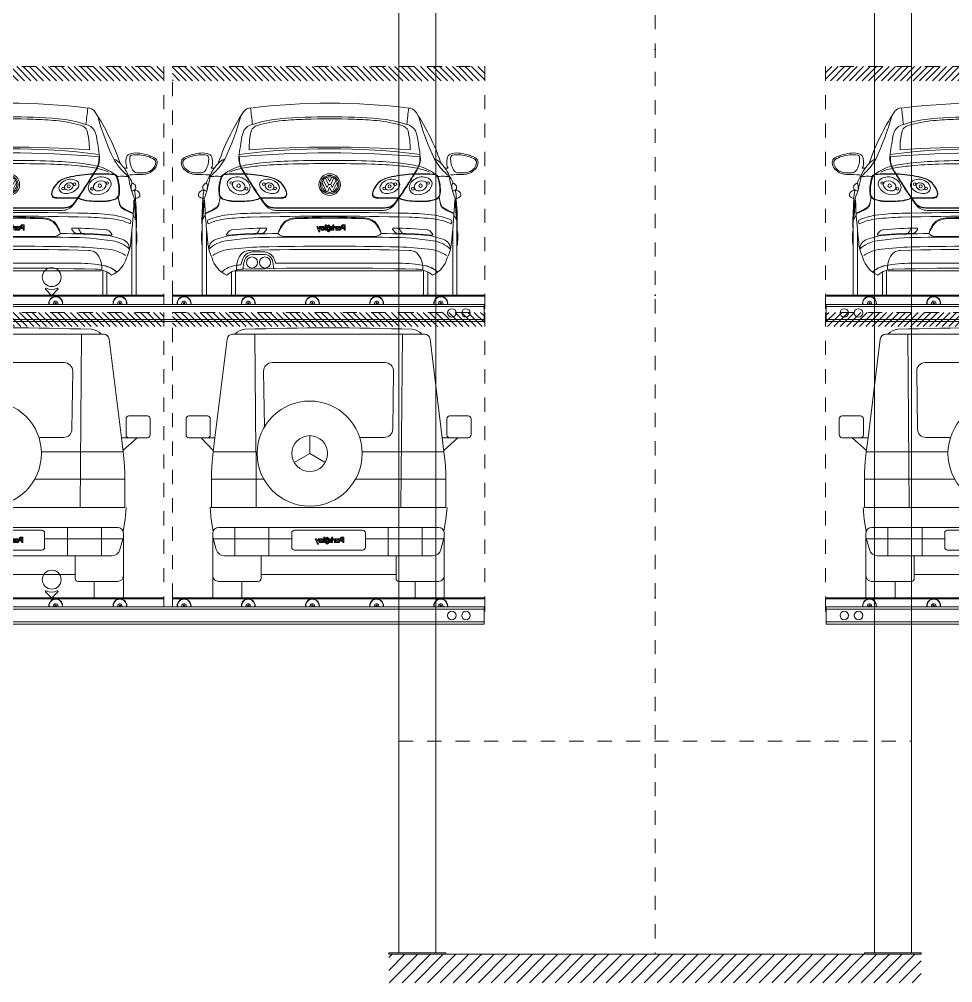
# Model space of a CAD drawing. Header units: inches. Extents: x 0 to 112, y 0 to 46.
# Drawn here: x 75.04 to 81.62, y 12.33 to 19.11 of the extents above; entities that cross this region are included whole.
import ezdxf
from ezdxf.enums import TextEntityAlignment as Align

# ---------------------------------------------------------------- set-up
doc = ezdxf.new("R2010")
doc.units = ezdxf.units.IN
doc.header["$MEASUREMENT"] = 0
doc.linetypes.add('CENTER', pattern=[10.16, 6.35, -1.27, 1.27, -1.27])
doc.linetypes.add('PHANTOM', pattern=[12.7, 6.35, -1.27, 1.27, -1.27, 1.27, -1.27])
for name, color, linetype in [('PK24-LABEL', 7, 'Continuous'), ('PK24-LOGO', 7, 'Continuous'), ('PK24E', 7, 'Continuous'), ('PK24E-COMP-CAR', 7, 'Continuous'), ('PK24E-STRUCT-CONCRETE', 7, 'Continuous'), ('PK24E-STRUCT-STEEL', 254, 'Continuous')]:
    doc.layers.add(name, color=color, linetype=linetype)
for name, color, linetype, true_color in [('PK24E-COMP-CAR_ZONE', 250, 'CENTER', 0x383e42), ('PK24E-COMP-PALLET', 132, 'Continuous', 0x00b7c8), ('PK24E-HELPER', 253, 'PHANTOM', 0xa1a1a1), ('PK24E-SYS-SHELF', 31, 'Continuous', 0xffcc5a)]:
    doc.layers.add(name, color=color, linetype=linetype, true_color=true_color)
doc.styles.get("Standard").update_dxf_attribs({"font": 'arial.ttf'})

# ---------------------------------------------------------------- blocks, each defined once
blk = doc.blocks.new('*U33')
at = {"layer": 'PK24E-STRUCT-CONCRETE', "lineweight": 5}
h = blk.add_hatch(dxfattribs=at)
h.set_pattern_fill('ANSI31', color=256, scale=2)
h.set_pattern_definition([(45, (-15040.825, -24096.791), (-4.490128, 4.490128), [])])
h.paths.add_polyline_path([(-187.5, -1104.95), (187.5, -1104.95), (187.5, -1124.95), (-187.5, -1124.95)])
at = {"layer": 'PK24E-HELPER', "lineweight": 5}
for p, q in [((0, 256.29), (0, -1104.95)), ((-180.5, -954.95), (180.5, -954.95))]:
    blk.add_line(p, q, dxfattribs=at)
at = {"layer": 'PK24E-STRUCT-CONCRETE', "lineweight": 5}
blk.add_line((-187.5, -1104.95), (187.5, -1104.95), dxfattribs=at)
at = {"layer": 'PK24E-STRUCT-STEEL', "lineweight": 5}
for points in [[(-180.5, 299.34), (-154.5, 299.34), (-154.5, -1103.95), (-180.5, -1103.95)], [(154.5, 299.34), (180.5, 299.34), (180.5, -1103.95), (154.5, -1103.95)], [(-187.5, -1103.95), (-147.5, -1103.95), (-147.5, -1104.95), (-187.5, -1104.95)], [(147.5, -1103.95), (187.5, -1103.95), (187.5, -1104.95), (147.5, -1104.95)]]:
    blk.add_lwpolyline(points, close=True, dxfattribs=at)
blk = doc.blocks.new('LOGO----DECOR-PK24')
at = {"layer": 'PK24-LOGO', "lineweight": 5}
for p, q in [((-10, 2.13), (-8.71, 2.13)), ((-10, -1.62), (-10, 2.13)), ((-9.29, 1.47), (-9.29, 0.11)), ((-8.76, 1.47), (-9.29, 1.47)), ((-9.29, 0.11), (-8.76, 0.11)), ((-8.61, 1.46), (-8.76, 1.47)), ((-8.76, 0.11), (-8.61, 0.13)), ((-8.71, 2.13), (-8.43, 2.11)), ((-8.48, 1.42), (-8.61, 1.46)), ((-8.61, 0.13), (-8.48, 0.17)), ((-8.36, 1.35), (-8.48, 1.42)), ((-8.48, 0.17), (-8.36, 0.23)), ((-8.43, 2.11), (-8.3, 2.07)), ((-8.26, 1.27), (-8.36, 1.35)), ((-8.36, 0.23), (-8.26, 0.31)), ((-8.3, 2.07), (-8.17, 2.03)), ((-8.19, 1.17), (-8.26, 1.27)), ((-8.26, 0.31), (-8.19, 0.41)), ((-8.13, 1.05), (-8.19, 1.17)), ((-8.19, 0.41), (-8.13, 0.53)), ((-8.17, 2.03), (-7.94, 1.9)), ((-8.09, 0.93), (-8.13, 1.05)), ((-8.13, 0.53), (-8.09, 0.66)), ((-8.08, 0.79), (-8.09, 0.93)), ((-8.09, 0.66), (-8.08, 0.79)), ((-7.94, 1.9), (-7.74, 1.74)), ((-7.74, 1.74), (-7.58, 1.55)), ((-7.58, 0.04), (-7.74, -0.16)), ((-7.58, 1.55), (-7.46, 1.32)), ((-7.46, 0.27), (-7.58, 0.04)), ((-7.46, 1.32), (-7.38, 1.06)), ((-7.38, 0.52), (-7.46, 0.27)), ((-7.38, 1.06), (-7.36, 0.79)), ((-7.36, 0.79), (-7.38, 0.52)), ((-7.19, -0.02), (-7.16, 0.13)), ((-7.16, 0.13), (-7.11, 0.26)), ((-7.11, 0.26), (-6.98, 0.49)), ((-6.98, 0.49), (-6.82, 0.68)), ((-6.82, 0.68), (-6.62, 0.82)), ((-6.62, 0.82), (-6.41, 0.92)), ((-6.42, 0.06), (-6.48, -0.05)), ((-6.33, 0.17), (-6.42, 0.06)), ((-6.41, 0.92), (-6.19, 0.98)), ((-6.23, 0.25), (-6.33, 0.17)), ((-6.11, 0.31), (-6.23, 0.25)), ((-6.19, 0.98), (-5.97, 1)), ((-5.98, 0.35), (-6.11, 0.31)), ((-5.84, 0.36), (-5.98, 0.35)), ((-5.97, 1), (-5.74, 0.98)), ((-5.71, 0.35), (-5.84, 0.36)), ((-5.74, 0.98), (-5.53, 0.92)), ((-5.58, 0.31), (-5.71, 0.35)), ((-5.47, 0.24), (-5.58, 0.31)), ((-5.53, 0.92), (-5.35, 0.82)), ((-5.37, 0.16), (-5.47, 0.24)), ((-5.29, 0.06), (-5.37, 0.16)), ((-5.35, 0.82), (-5.21, 0.7)), ((-5.23, -0.06), (-5.29, 0.06)), ((-5.21, 0.7), (-5.21, 0.95)), ((-5.21, 0.95), (-4.5, 0.95)), ((-4.5, 0.95), (-4.5, -1.62)), ((-3.41, 0.95), (-4.11, 0.95)), ((-4.11, 0.95), (-4.11, -1.62)), ((-3.41, 0.53), (-3.41, 0.95)), ((-3.36, 0.62), (-3.41, 0.53)), ((-3.37, -0.03), (-3.32, 0.06)), ((-3.29, 0.71), (-3.36, 0.62)), ((-3.32, 0.06), (-3.26, 0.13)), ((-3.22, 0.78), (-3.29, 0.71)), ((-3.26, 0.13), (-3.19, 0.19)), ((-3.14, 0.84), (-3.22, 0.78)), ((-3.19, 0.19), (-3.11, 0.23)), ((-3.05, 0.89), (-3.14, 0.84)), ((-3.11, 0.23), (-3.02, 0.26)), ((-2.94, 0.92), (-3.05, 0.89)), ((-3.02, 0.26), (-2.92, 0.27)), ((-2.83, 0.94), (-2.94, 0.92)), ((-2.92, 0.27), (-2.42, 0.27)), ((-2.7, 0.95), (-2.83, 0.94)), ((-2.42, 0.95), (-2.7, 0.95)), ((-2.42, 0.27), (-2.42, 0.95)), ((-1.42, 2.13), (-2.13, 2.13)), ((-2.13, 2.13), (-2.13, -1.62)), ((-1.42, -1.62), (-1.42, 2.13)), ((-0.37, 0.95), (-1.42, -0.33)), ((-0.61, -0.33), (0.44, 0.95)), ((0.44, 0.95), (-0.37, 0.95)), ((0.44, 0.19), (0.36, -0.06)), ((0.56, 0.41), (0.44, 0.19)), ((0.72, 0.61), (0.56, 0.41)), ((0.92, 0.77), (0.72, 0.61)), ((0.77, 1.32), (0.79, 1.37)), ((0.78, 1.26), (0.77, 1.32)), ((0.81, 1.24), (0.78, 1.26)), ((0.79, 1.37), (1.61, 2.19)), ((0.85, 1.23), (0.81, 1.24)), ((0.89, 1.24), (0.85, 1.23)), ((1.07, 1.32), (0.89, 1.24)), ((1.15, 0.9), (0.92, 0.77)), ((1.27, 1.37), (1.07, 1.32)), ((1.07, -0.08), (1.13, 0.03)), ((1.13, 0.03), (1.21, 0.12)), ((1.4, 0.98), (1.15, 0.9)), ((1.21, 0.12), (1.3, 0.2)), ((1.46, 1.41), (1.27, 1.37)), ((1.3, 0.2), (1.41, 0.26)), ((1.67, 1), (1.4, 0.98)), ((1.41, 0.26), (1.54, 0.3)), ((1.67, 1.42), (1.46, 1.41)), ((1.54, 0.3), (1.67, 0.31)), ((1.61, 2.19), (1.67, 2.21)), ((1.67, 2.21), (1.73, 2.19)), ((1.87, 1.41), (1.67, 1.42)), ((1.94, 0.98), (1.67, 1)), ((1.67, 0.31), (1.8, 0.3)), ((1.73, 2.19), (2.54, 1.37)), ((1.8, 0.3), (1.92, 0.26)), ((2.07, 1.37), (1.87, 1.41)), ((1.92, 0.26), (2.03, 0.2)), ((2.19, 0.9), (1.94, 0.98)), ((2.03, 0.2), (2.13, 0.12)), ((2.26, 1.32), (2.07, 1.37)), ((2.13, 0.12), (2.2, 0.03)), ((2.41, 0.77), (2.19, 0.9)), ((2.2, 0.03), (2.26, -0.08)), ((2.45, 1.24), (2.26, 1.32)), ((2.61, 0.61), (2.41, 0.77)), ((2.48, 1.23), (2.45, 1.24)), ((2.52, 1.24), (2.48, 1.23)), ((2.55, 1.26), (2.52, 1.24)), ((2.54, 1.37), (2.57, 1.32)), ((2.57, 1.32), (2.55, 1.26)), ((2.78, 0.41), (2.61, 0.61)), ((2.9, 0.19), (2.78, 0.41)), ((2.98, -0.06), (2.9, 0.19)), ((3.31, 2.13), (4.01, 2.13)), ((3.31, -1.62), (3.31, 2.13)), ((4.01, 2.13), (4.01, -1.62)), ((4.37, -0.02), (4.4, 0.13)), ((4.4, 0.13), (4.45, 0.26)), ((4.45, 0.26), (4.58, 0.49)), ((4.58, 0.49), (4.74, 0.68)), ((4.74, 0.68), (4.93, 0.82)), ((4.93, 0.82), (5.15, 0.92)), ((5.14, 0.06), (5.08, -0.05)), ((5.23, 0.17), (5.14, 0.06)), ((5.15, 0.92), (5.37, 0.98)), ((5.33, 0.25), (5.23, 0.17)), ((5.45, 0.31), (5.33, 0.25)), ((5.37, 0.98), (5.59, 1)), ((5.58, 0.35), (5.45, 0.31)), ((5.72, 0.36), (5.58, 0.35)), ((5.59, 1), (5.82, 0.98)), ((5.85, 0.35), (5.72, 0.36)), ((5.82, 0.98), (6.03, 0.92)), ((5.98, 0.31), (5.85, 0.35)), ((6.09, 0.24), (5.98, 0.31)), ((6.03, 0.92), (6.21, 0.82)), ((6.19, 0.16), (6.09, 0.24)), ((6.27, 0.06), (6.19, 0.16)), ((6.21, 0.82), (6.35, 0.7)), ((6.32, -0.06), (6.27, 0.06)), ((6.35, 0.7), (6.35, 0.95)), ((6.35, 0.95), (7.06, 0.95)), ((7.06, 0.95), (7.06, -1.62)), ((8.33, -1.51), (7.31, 0.95)), ((7.31, 0.95), (8.05, 0.95)), ((8.05, 0.95), (8.68, -0.63)), ((10, 0.95), (8.51, -2.81)), ((8.68, -0.63), (9.27, 0.95)), ((9.27, 0.95), (10, 0.95)), ((-9.29, -1.62), (-10, -1.62)), ((-8.71, -0.55), (-9.29, -0.55)), ((-9.29, -0.55), (-9.29, -1.62)), ((-8.43, -0.52), (-8.71, -0.55)), ((-8.3, -0.49), (-8.43, -0.52)), ((-8.17, -0.44), (-8.3, -0.49)), ((-7.94, -0.32), (-8.17, -0.44)), ((-7.74, -0.16), (-7.94, -0.32)), ((-7.22, -0.33), (-7.21, -0.17)), ((-7.21, -0.5), (-7.22, -0.33)), ((-7.21, -0.17), (-7.19, -0.02)), ((-7.19, -0.65), (-7.21, -0.5)), ((-7.16, -0.79), (-7.19, -0.65)), ((-7.1, -0.92), (-7.16, -0.79)), ((-6.97, -1.15), (-7.1, -0.92)), ((-6.81, -1.34), (-6.97, -1.15)), ((-6.62, -1.48), (-6.81, -1.34)), ((-6.41, -1.59), (-6.62, -1.48)), ((-6.52, -0.18), (-6.53, -0.33)), ((-6.53, -0.33), (-6.52, -0.47)), ((-6.48, -0.05), (-6.52, -0.18)), ((-6.52, -0.47), (-6.48, -0.6)), ((-6.48, -0.6), (-6.42, -0.72)), ((-6.42, -0.72), (-6.33, -0.82)), ((-6.19, -1.65), (-6.41, -1.59)), ((-6.33, -0.82), (-6.23, -0.9)), ((-6.23, -0.9), (-6.11, -0.97)), ((-5.98, -1.67), (-6.19, -1.65)), ((-6.11, -0.97), (-5.98, -1.01)), ((-5.98, -1.01), (-5.84, -1.02)), ((-5.74, -1.65), (-5.98, -1.67)), ((-5.84, -1.02), (-5.71, -1.01)), ((-5.53, -1.57), (-5.74, -1.65)), ((-5.71, -1.01), (-5.58, -0.97)), ((-5.58, -0.97), (-5.47, -0.9)), ((-5.35, -1.47), (-5.53, -1.57)), ((-5.47, -0.9), (-5.37, -0.82)), ((-5.37, -0.82), (-5.29, -0.72)), ((-5.21, -1.33), (-5.35, -1.47)), ((-5.29, -0.72), (-5.23, -0.6)), ((-5.2, -0.19), (-5.23, -0.06)), ((-5.23, -0.6), (-5.2, -0.47)), ((-5.21, -1.62), (-5.21, -1.33)), ((-5.21, -1.33), (-5.21, -1.33)), ((-4.5, -1.62), (-5.21, -1.62)), ((-5.19, -0.33), (-5.2, -0.19)), ((-5.2, -0.47), (-5.19, -0.33)), ((-4.11, -1.62), (-3.41, -1.62)), ((-3.41, -0.21), (-3.4, -0.12)), ((-3.41, -1.62), (-3.41, -0.21)), ((-3.4, -0.12), (-3.37, -0.03)), ((-2.13, -1.62), (-1.42, -1.62)), ((-1.42, -0.33), (-0.37, -1.62)), ((0.44, -1.62), (-0.61, -0.33)), ((-0.37, -1.62), (0.44, -1.62)), ((0.36, -0.06), (0.33, -0.33)), ((0.33, -0.33), (0.36, -0.6)), ((0.36, -0.6), (0.44, -0.85)), ((0.44, -0.85), (0.56, -1.08)), ((0.56, -1.08), (0.72, -1.28)), ((0.72, -1.28), (0.92, -1.44)), ((0.77, -1.98), (0.78, -1.93)), ((0.79, -2.04), (0.77, -1.98)), ((0.78, -1.93), (0.81, -1.9)), ((1.61, -2.85), (0.79, -2.04)), ((0.81, -1.9), (0.85, -1.89)), ((0.85, -1.89), (0.89, -1.9)), ((0.89, -1.9), (1.07, -1.98)), ((0.92, -1.44), (1.15, -1.56)), ((1.02, -0.33), (1.03, -0.2)), ((1.03, -0.46), (1.02, -0.33)), ((1.03, -0.2), (1.07, -0.08)), ((1.07, -0.59), (1.03, -0.46)), ((1.13, -0.7), (1.07, -0.59)), ((1.07, -1.98), (1.27, -2.04)), ((1.21, -0.79), (1.13, -0.7)), ((1.15, -1.56), (1.4, -1.64)), ((1.3, -0.87), (1.21, -0.79)), ((1.27, -2.04), (1.46, -2.07)), ((1.41, -0.93), (1.3, -0.87)), ((1.4, -1.64), (1.67, -1.67)), ((1.54, -0.97), (1.41, -0.93)), ((1.46, -2.07), (1.67, -2.09)), ((1.67, -0.98), (1.54, -0.97)), ((1.67, -2.88), (1.61, -2.85)), ((1.8, -0.97), (1.67, -0.98)), ((1.67, -1.67), (1.94, -1.64)), ((1.67, -2.09), (1.87, -2.07)), ((1.73, -2.85), (1.67, -2.88)), ((2.54, -2.04), (1.73, -2.85)), ((1.92, -0.93), (1.8, -0.97)), ((1.87, -2.07), (2.07, -2.04)), ((2.03, -0.87), (1.92, -0.93)), ((1.94, -1.64), (2.19, -1.56)), ((2.13, -0.79), (2.03, -0.87)), ((2.07, -2.04), (2.26, -1.98)), ((2.2, -0.7), (2.13, -0.79)), ((2.19, -1.56), (2.41, -1.44)), ((2.26, -0.59), (2.2, -0.7)), ((2.26, -0.08), (2.3, -0.2)), ((2.3, -0.46), (2.26, -0.59)), ((2.26, -1.98), (2.45, -1.9)), ((2.3, -0.2), (2.31, -0.33)), ((2.31, -0.33), (2.3, -0.46)), ((2.41, -1.44), (2.61, -1.28)), ((2.45, -1.9), (2.48, -1.89)), ((2.48, -1.89), (2.52, -1.9)), ((2.52, -1.9), (2.55, -1.93)), ((2.57, -1.98), (2.54, -2.04)), ((2.55, -1.93), (2.57, -1.98)), ((2.61, -1.28), (2.78, -1.08)), ((2.78, -1.08), (2.9, -0.85)), ((2.9, -0.85), (2.98, -0.6)), ((3, -0.33), (2.98, -0.06)), ((2.98, -0.6), (3, -0.33)), ((4.01, -1.62), (3.31, -1.62)), ((4.34, -0.17), (4.37, -0.02)), ((4.34, -0.33), (4.34, -0.17)), ((4.34, -0.5), (4.34, -0.33)), ((4.37, -0.65), (4.34, -0.5)), ((4.4, -0.79), (4.37, -0.65)), ((4.46, -0.92), (4.4, -0.79)), ((4.59, -1.15), (4.46, -0.92)), ((4.75, -1.34), (4.59, -1.15)), ((4.94, -1.48), (4.75, -1.34)), ((5.15, -1.59), (4.94, -1.48)), ((5.04, -0.18), (5.03, -0.33)), ((5.03, -0.33), (5.04, -0.47)), ((5.08, -0.05), (5.04, -0.18)), ((5.04, -0.47), (5.08, -0.6)), ((5.08, -0.6), (5.14, -0.72)), ((5.14, -0.72), (5.23, -0.82)), ((5.37, -1.65), (5.15, -1.59)), ((5.23, -0.82), (5.33, -0.9)), ((5.33, -0.9), (5.45, -0.97)), ((5.58, -1.67), (5.37, -1.65)), ((5.45, -0.97), (5.58, -1.01)), ((5.58, -1.01), (5.72, -1.02)), ((5.81, -1.65), (5.58, -1.67)), ((5.72, -1.02), (5.85, -1.01)), ((6.03, -1.57), (5.81, -1.65)), ((5.85, -1.01), (5.98, -0.97)), ((5.98, -0.97), (6.09, -0.9)), ((6.21, -1.47), (6.03, -1.57)), ((6.09, -0.9), (6.19, -0.82)), ((6.19, -0.82), (6.27, -0.72)), ((6.35, -1.33), (6.21, -1.47)), ((6.27, -0.72), (6.32, -0.6)), ((6.36, -0.19), (6.32, -0.06)), ((6.32, -0.6), (6.36, -0.47)), ((6.35, -1.62), (6.35, -1.33)), ((6.35, -1.33), (6.35, -1.33)), ((7.06, -1.62), (6.35, -1.62)), ((6.37, -0.33), (6.36, -0.19)), ((6.36, -0.47), (6.37, -0.33)), ((7.8, -2.81), (8.33, -1.51)), ((8.51, -2.81), (7.8, -2.81))]:
    blk.add_line(p, q, dxfattribs=at)
blk = doc.blocks.new('SUV--ONPALLET-BACK-COMP-PKE24')
at = {"layer": 'PK24E-COMP-CAR', "lineweight": 5}
for p, q in [((67.5, 185.52), (-67.51, 185.52)), ((-51, 63.5), (-52, 185.52)), ((52, 185.52), (51.14, 102.83)), ((-80.03, 112.64), (-71.48, 182.03)), ((71.47, 182.03), (80.02, 112.64)), ((39.77, 165.52), (-39.77, 165.52)), ((-45.2, 118.75), (-45.77, 159.45)), ((45.77, 159.45), (45.22, 120.18)), ((-100.35, 114.64), (-100.35, 125.98)), ((-85.35, 127.98), (-98.35, 127.98)), ((-83.35, 114.64), (-83.35, 125.98)), ((83.35, 125.98), (83.35, 114.64)), ((98.35, 127.98), (85.35, 127.98)), ((100.35, 125.98), (100.35, 114.64)), ((-85.35, 112.64), (-98.35, 112.64)), ((-81.19, 103.64), (-91.13, 112.64)), ((-85.35, 112.64), (-80.03, 112.64)), ((-81.29, 102.83), (-80.03, 112.64)), ((-21.94, 112.83), (-39.2, 112.83)), ((13.28, 101.5), (13.28, 114.1)), ((80.02, 112.64), (81.28, 102.82)), ((85.35, 112.64), (80.02, 112.64)), ((89.84, 112.64), (81.18, 103.63)), ((98.35, 112.64), (85.35, 112.64)), ((-81.28, 102.83), (-82.09, 95.66)), ((-23.7, 102.83), (-81.29, 102.83)), ((81.28, 102.83), (50.26, 102.83)), ((51, 63.5), (51, 102.83)), ((81.28, 102.83), (82.09, 95.66)), ((-82.09, 95.66), (-82.5, 88.46)), ((13.28, 101.5), (2.37, 95.2)), ((24.19, 95.2), (13.28, 101.5)), ((82.09, 95.66), (82.5, 88.46)), ((-82.5, 88.46), (-82.52, 87.48)), ((82.5, 88.46), (82.53, 87.48)), ((-82.52, 87.48), (-82.53, 86.5)), ((-82.53, 86.5), (-82.52, 85.52)), ((-82.52, 85.52), (-82.5, 84.53)), ((-82.5, 84.53), (-82.49, 84.03)), ((-82.49, 84.03), (-82.5, 83.53)), ((-82.5, 83.53), (-82.5, 63.5)), ((-19.07, 83.53), (-82.5, 83.53)), ((82.24, 83.53), (45.63, 83.53)), ((82.52, 85.52), (82.5, 84.53)), ((82.5, 84.53), (82.5, 84.03)), ((82.5, 84.03), (82.5, 83.53)), ((82.5, 63.5), (82.5, 83.53)), ((82.54, 86.5), (82.52, 85.52)), ((82.53, 87.48), (82.54, 86.5)), ((-83.46, 63.5), (-82.66, 55.12)), ((83.46, 63.5), (-82.5, 63.5)), ((83.46, 63.5), (82.67, 55.12)), ((-82.66, 55.12), (-81.27, 46.82)), ((82.67, 55.12), (81.28, 46.82)), ((77.5, 49.5), (-77.5, 49.5)), ((-66, 49.5), (-66, 29.5)), ((-42, 49.5), (-42, 29.5)), ((24, 47.5), (-24, 47.5)), ((42, 49.5), (42, 29.5)), ((66, 49.5), (66, 29.5)), ((-81.5, 45.5), (-81.5, 0)), ((-79.08, 33.91), (-81.5, 42.69)), ((-47.4, 41.5), (-81.5, 41.5)), ((-26, 41.5), (-73.62, 41.5)), ((-26, 45.5), (-26, 35.5)), ((26, 35.5), (26, 45.5)), ((81.5, 41.5), (26, 41.5)), ((79.09, 33.91), (81.5, 42.69)), ((81.5, 45.5), (81.5, 0)), ((73.3, 29.5), (-73.3, 29.5)), ((-47.5, 13.5), (-47.5, 29.5)), ((24, 33.5), (-24, 33.5)), ((47.5, 29.5), (47.5, 13.5)), ((47.5, 16.4), (-47.5, 16.4)), ((-49.5, 11.5), (-77.5, 11.5)), ((-61, 11.5), (-61, 0)), ((77.5, 11.5), (49.5, 11.5)), ((61, 11.5), (61, 0))]:
    blk.add_line(p, q, dxfattribs=at)
for radius in [37, 12.6]:
    blk.add_circle((13.28, 101.5), radius, dxfattribs=at)
for centre, radius, start, end in [((0, -1503.5), 1693.5, 88.00462, 91.99542), ((-67.51, 181.52), 4, 90.0004, 172.66087), ((-58.65, 179.94), 9.04, 91.99542, 141.82959), ((58.65, 179.94), 9.04, 38.17041, 88.00462), ((67.5, 181.52), 4, 7.33921, 90.00024), ((-39.77, 159.52), 6, 90.00013, 180.71888), ((39.77, 159.52), 6, 359.28112, 90.00024), ((-98.35, 125.98), 2, 90.00002, 179.99996), ((-85.35, 125.98), 2, 0.00004, 90.00002), ((85.35, 125.98), 2, 90.00002, 180), ((98.35, 125.98), 2, 0.00004, 90.00002), ((-39.2, 118.83), 6, 180.71888, 269.99998), ((-98.35, 114.64), 2, 179.99996, 269.99998), ((-85.35, 114.64), 2, 269.99998, 359.99996), ((85.35, 114.64), 2, 180, 269.99998), ((98.35, 114.64), 2, 270, 0.00004), ((-77.5, 45.5), 4, 90.00002, 180), ((-24, 45.5), 2, 90.00002, 180), ((24, 45.5), 2, 0.00004, 90.00002), ((77.5, 45.5), 4, 0.00004, 90.00002), ((-24, 35.5), 2, 180, 269.99998), ((24, 35.5), 2, 270, 0.00004), ((-73.3, 35.5), 6, 195.37622, 269.99987), ((73.3, 35.5), 6, 269.99971, 344.62368), ((-77.5, 15.5), 4, 180, 269.99998), ((77.5, 15.5), 4, 270, 0.00004), ((-49.5, 13.5), 2, 269.99998, 359.99996), ((49.5, 13.5), 2, 180, 269.99998)]:
    blk.add_arc(centre, radius, start, end, dxfattribs=at)
at = {"linetype": 'Continuous', "lineweight": 5}
blk.add_blockref('LOGO----DECOR-PK24', (-0.66, 40.48), dxfattribs=at)
blk = doc.blocks.new('*U35')
at = {"layer": 'PK24E-COMP-CAR_ZONE', "lineweight": 5}
h = blk.add_hatch(dxfattribs=at)
h.set_pattern_fill('ANSI31', color=256)
h.set_pattern_definition([(45, (-14044.072, -11083.8307), (-2.24506403, 2.24506403), [])])
h.paths.add_polyline_path([(340, 200.9), (120, 200.9), (120, 190.9), (340, 190.9)])
h = blk.add_hatch(dxfattribs=at)
h.set_pattern_fill('ANSI31', color=256)
h.set_pattern_definition([(45, (-13818.072, -11083.8307), (-2.24506403, 2.24506403), [])])
h.paths.add_polyline_path([(566, 200.9), (346, 200.9), (346, 190.9), (566, 190.9)])
at = {"layer": 'PK24-LABEL', "lineweight": 5}
blk.add_lwpolyline([(428.89, 4.86, -0.233989), (421.11, 4.86, 0.849141), (420.63, 4.2), (424.71, 0.12, 0.414232), (425.29, 0.12), (429.37, 4.2, 0.849046)], format="xyb", close=True, dxfattribs=at)
blk.add_circle((425, 12.72), 6.65, dxfattribs=at)
at = {"layer": 'PK24E-COMP-CAR_ZONE', "lineweight": 5}
for points in [[(340, 0), (340, 200.9), (120, 200.9), (120, 0)], [(566, 0), (566, 200.9), (346, 200.9), (346, 0)]]:
    blk.add_lwpolyline(points, dxfattribs=at)
at = {"layer": 'PK24E-COMP-PALLET', "lineweight": 5}
for p, q in [((120, 0), (133.01, 0)), ((120, 0), (120, -0.8)), ((133.01, -0.8), (133.01, 0)), ((326.99, 0), (133.01, 0)), ((326.99, 0), (326.99, -0.8)), ((326.99, 0), (340, 0)), ((340, -0.8), (340, 0)), ((346, 0), (359.01, 0)), ((346, 0), (346, -0.8)), ((359.01, -0.8), (359.01, 0)), ((552.99, 0), (359.01, 0)), ((120, -0.8), (133.01, -0.8)), ((120, -0.8), (120, -6.5)), ((120, -6.5), (120, -9.5)), ((326.99, -0.8), (133.01, -0.8)), ((326.99, -0.8), (340, -0.8)), ((340, -0.8), (340, -6.5)), ((346, -0.8), (359.01, -0.8)), ((346, -0.8), (346, -6.5)), ((552.99, -0.8), (359.01, -0.8)), ((120, -9.5), (120.5, -9.5))]:
    blk.add_line(p, q, dxfattribs=at)
at = {"layer": 'PK24E-HELPER'}
for p in [(0, 213), (0, 0)]:
    blk.add_point(p, dxfattribs=at)
at = {"layer": 'PK24E-SYS-SHELF', "lineweight": 5}
for p, q in [((120.5, -6.5), (1024.98, -6.5)), ((120.5, -8), (120.5, -6.5)), ((149.27, -6.5), (149.54, -5.35)), ((152.46, -5.35), (152.73, -6.5)), ((194.47, -6.5), (194.74, -5.35)), ((197.66, -5.35), (197.93, -6.5)), ((239.67, -6.5), (239.94, -5.35)), ((242.86, -5.35), (243.13, -6.5)), ((284.87, -6.5), (285.14, -5.35)), ((288.06, -5.35), (288.33, -6.5)), ((330.07, -6.5), (330.34, -5.35)), ((333.26, -5.35), (333.53, -6.5)), ((375.27, -6.5), (375.54, -5.35)), ((378.46, -5.35), (378.73, -6.5)), ((420.47, -6.5), (420.74, -5.35)), ((423.66, -5.35), (423.93, -6.5)), ((120.5, -8), (120.5, -17)), ((1025.18, -8), (120.5, -8)), ((120.5, -18.5), (120.5, -17)), ((120.5, -17), (1024.98, -17)), ((1041.98, -18.5), (120.5, -18.5))]:
    blk.add_line(p, q, dxfattribs=at)
for centre, radius in [((151, -5.7), 0.5), ((196.2, -5.7), 0.5), ((241.4, -5.7), 0.5), ((286.6, -5.7), 0.5), ((331.8, -5.7), 0.5), ((377, -5.7), 0.5), ((422.2, -5.7), 0.5), ((133.25, -12.5), 3), ((143.25, -12.5), 3)]:
    blk.add_circle(centre, radius, dxfattribs=at)
for centre, radius, start, end in [((151, -5.7), 4.9, 168.36889, 189.39648), ((151, -5.7), 4.9, 350.60352, 168.36889), ((151, -5.7), 4.7, 168.36889, 189.80019), ((151, -5.7), 4.7, 350.19981, 168.36889), ((151, -5.7), 1.5, 13.46341, 166.53659), ((196.2, -5.7), 4.9, 168.36889, 189.39648), ((196.2, -5.7), 4.9, 350.60352, 168.36889), ((196.2, -5.7), 4.7, 168.36889, 189.80019), ((196.2, -5.7), 4.7, 350.19981, 168.36889), ((196.2, -5.7), 1.5, 13.46341, 166.53659), ((241.4, -5.7), 4.9, 168.36889, 189.39648), ((241.4, -5.7), 4.9, 350.60352, 168.36889), ((241.4, -5.7), 4.7, 168.36889, 189.80019), ((241.4, -5.7), 4.7, 350.19981, 168.36889), ((241.4, -5.7), 1.5, 13.46341, 166.53659), ((286.6, -5.7), 4.9, 168.36889, 189.39648), ((286.6, -5.7), 4.9, 350.60352, 168.36889), ((286.6, -5.7), 4.7, 168.36889, 189.80019), ((286.6, -5.7), 4.7, 350.19981, 168.36889), ((286.6, -5.7), 1.5, 13.46341, 166.53659), ((331.8, -5.7), 4.9, 168.36889, 189.39648), ((331.8, -5.7), 4.9, 350.60352, 168.36889), ((331.8, -5.7), 4.7, 168.36889, 189.80019), ((331.8, -5.7), 4.7, 350.19981, 168.36889), ((331.8, -5.7), 1.5, 13.46341, 166.53659), ((377, -5.7), 4.9, 168.36889, 189.39648), ((377, -5.7), 4.9, 350.60352, 168.36889), ((377, -5.7), 4.7, 168.36889, 189.80019), ((377, -5.7), 4.7, 350.19981, 168.36889), ((377, -5.7), 1.5, 13.46341, 166.53659), ((422.2, -5.7), 4.9, 168.36889, 189.39648), ((422.2, -5.7), 4.9, 350.60352, 168.36889), ((422.2, -5.7), 4.7, 168.36889, 189.80019), ((422.2, -5.7), 4.7, 350.19981, 168.36889), ((422.2, -5.7), 1.5, 13.46341, 166.53659)]:
    blk.add_arc(centre, radius, start, end, dxfattribs=at)
at = {"layer": 'PK24E', "lineweight": 5}
for p in [(230, 0), (456, 0)]:
    blk.add_blockref('SUV--ONPALLET-BACK-COMP-PKE24', p, dxfattribs=at)
at = {"layer": 'PK24-LABEL', "lineweight": 5}
blk.add_attdef('LEVEL_ID', text='', height=5, dxfattribs=at).set_placement((1102.57, 10.38), align=Align.CENTER)
blk = doc.blocks.new('SEDAN--ONPALLET-BACK-COMP-PKE24')
at = {"layer": 'PK24E-COMP-CAR', "lineweight": 5}
for p, q in [((-83.42, 89.39), (-82.8, 90.58)), ((-81.39, 89.38), (-83.42, 89.39)), ((-78.19, 93.65), (-78.57, 92.66)), ((78.18, 93.65), (78.56, 92.66)), ((81.38, 89.38), (83.41, 89.39)), ((83.41, 89.39), (82.79, 90.58)), ((-3.03, 82.53), (-0.89, 77.91)), ((0, 80.09), (-1.62, 83.19)), ((0, 80.09), (1.61, 83.19)), ((3.03, 82.53), (0.88, 77.91)), ((85.14, 84.82), (83.86, 84.82)), ((-5.34, 79.42), (-2.11, 72.72)), ((-1.8, 75.79), (-4.54, 80.95)), ((-0.89, 77.91), (-1.8, 75.79)), ((-1.6, 72.54), (0, 76.15)), ((0, 77.91), (-0.89, 77.91)), ((0, 77.91), (0.88, 77.91)), ((1.59, 72.54), (0, 76.15)), ((0.88, 77.91), (1.79, 75.79)), ((1.79, 75.79), (4.53, 80.95)), ((5.33, 79.42), (2.1, 72.72)), ((-48.61, 68.57), (-33.94, 68.66)), ((-48.4, 68.25), (-33.73, 68.34)), ((48.39, 68.25), (33.72, 68.34)), ((48.6, 68.57), (33.93, 68.66)), ((38.65, 61.55), (-38.66, 61.55)), ((38.65, 61.19), (-38.66, 61.19)), ((-87.57, 56.39), (-89.7, 52.69)), ((37.58, 59.7), (-37.59, 59.7)), ((87.56, 56.39), (89.7, 52.69)), ((-89.7, 0), (-89.7, 52.69)), ((89.7, 0), (89.7, 52.69)), ((-86.74, 46.15), (-86.74, 0)), ((86.73, 46.15), (86.73, 0)), ((54.62, 28.71), (45.73, 28.71)), ((53.92, 30.48), (46.42, 30.48)), ((38.11, 22.56), (-48.96, 22.56)), ((-69.17, 0), (-69.17, 16.29)), ((-66.2, 17.52), (-66.2, 0)), ((67.12, 17.21), (-65.12, 17.21)), ((66.2, 17.52), (66.2, 0)), ((69.16, 0), (69.16, 16.29))]:
    blk.add_line(p, q, dxfattribs=at)
for centre, radius in [((0, 77.87), 7.61), ((0, 77.87), 6.51), ((0, 77.87), 5.56), ((-69.42, 78.97), 0.922), ((-64.06, 77.1), 1.21), ((-58.58, 74.94), 0.922), ((-46.41, 78.14), 0.922), ((-42.21, 76.65), 1.04), ((-38.35, 75.07), 0.922), ((38.34, 75.07), 0.922), ((42.2, 76.65), 1.04), ((46.4, 78.14), 0.922), ((58.57, 74.94), 0.922), ((64.06, 77.1), 1.21), ((69.41, 78.97), 0.922), ((45.54, 23.04), 3.91), ((54.74, 23.04), 3.91)]:
    blk.add_circle(centre, radius, dxfattribs=at)
for centre, radius, start, end in [((-53.72, 123.47), 8.91, 111.72946, 146.48076), ((-56.43, 130.59), 1.3, 56.08172, 117.02463), ((0, -306.42), 441.62, 82.75492, 97.24508), ((-1705.96, -70.58), 1662.61, 6.58929, 6.98737), ((1705.95, -70.58), 1662.61, 173.01263, 173.41071), ((56.42, 130.59), 1.3, 62.97537, 123.91828), ((53.71, 123.47), 8.91, 33.51924, 68.27054), ((73.75, 40.71), 160.89, 146.97506, 160.79056), ((-232.16, 172.11), 175.68, 334.27996, 344.81528), ((-27.15, 36.74), 87.78, 94.99216, 108.04022), ((-27.01, 44.32), 78.81, 94.57802, 107.62477), ((0, -299.58), 425.19, 85.30756, 94.69244), ((-11.48, -105.61), 229.53, 91.43473, 95.45387), ((0, -236.02), 360.28, 87.25936, 92.74064), ((11.48, -105.61), 229.53, 84.54613, 88.56527), ((27, 44.32), 78.81, 72.37523, 85.42198), ((27.14, 36.74), 87.78, 71.95978, 85.00784), ((-73.76, 40.71), 160.89, 19.20944, 33.02494), ((232.15, 172.11), 175.68, 195.18472, 205.72004), ((-42.4, 107.59), 19.8, 155.07773, 167.6656), ((-52.08, 110.61), 9.85, 103.25141, 147.27932), ((2.09, 102.19), 58.86, 166.70039, 179.87993), ((-49.66, 113.65), 5.91, 101.79964, 159.31214), ((49.65, 113.65), 5.91, 20.68786, 78.20036), ((52.07, 110.61), 9.85, 32.72068, 76.74859), ((-2.1, 102.19), 58.86, 0.12007, 13.29961), ((42.39, 107.59), 19.8, 12.3344, 24.92227), ((204.77, 65.47), 270.53, 170.13311, 173.20456), ((-204.78, 65.47), 270.53, 6.79544, 9.86689), ((0, -408.79), 511.92, 82.85855, 97.14145), ((0, -708.69), 812.99, 85.99614, 94.00386), ((-100.94, 93.54), 3.58, 119.08952, 181.66298), ((-100.21, 93.18), 3.25, 132.46589, 197.31496), ((-87.69, 66.79), 33.42, 95.082, 116.64941), ((-91.84, 78.02), 20.5, 106.21611, 121.04265), ((-90, 74.41), 24.49, 81.75171, 107.97732), ((-89.33, 88.38), 11.77, 69.15199, 96.4359), ((-100.63, 95.81), 15.41, 330.61297, 3.66153), ((-87.23, 96.8), 1.99, 359.75003, 68.10956), ((-86.68, 95.66), 4.03, 6.13441, 67.60539), ((-111.73, 117.38), 43.53, 311.63879, 330.39456), ((-97.34, 93.67), 14.86, 347.99873, 9.36744), ((-70.54, 85.98), 10.45, 108.72129, 140.24407), ((-49.29, 96.14), 14.63, 174.7585, 210.21726), ((0, -661.52), 761.68, 85.1916, 94.8084), ((-48.95, 96.28), 14.63, 175.17986, 210.21726), ((48.94, 96.28), 14.63, 329.78274, 4.82014), ((49.28, 96.14), 14.63, 329.78274, 5.2415), ((111.72, 117.38), 43.53, 209.60544, 228.36121), ((70.53, 85.98), 10.45, 39.75593, 71.27871), ((97.33, 93.67), 14.86, 170.63256, 192.00127), ((86.67, 95.66), 4.03, 112.39461, 173.86559), ((89.33, 88.38), 11.77, 83.5641, 110.84801), ((100.62, 95.81), 15.41, 176.33847, 209.38703), ((87.22, 96.8), 1.99, 111.89044, 180.24997), ((90, 74.41), 24.49, 72.02268, 98.24829), ((87.68, 66.79), 33.42, 63.35059, 84.918), ((91.83, 78.02), 20.5, 58.95735, 73.78389), ((100.2, 93.18), 3.25, 342.68504, 47.53411), ((100.94, 93.54), 3.58, 358.33702, 60.91048), ((-96.73, 93.91), 7.81, 183.51844, 233.08307), ((-95.23, 94.63), 8.44, 196.62873, 237.63312), ((-90.95, 90.58), 4.42, 279.88536, 328.08698), ((-62.99, 76.43), 22.5, 133.83137, 158.02515), ((-55.39, 60.52), 31.12, 103.91651, 127.53632), ((-56.08, 57.32), 32.54, 100.84719, 115.96576), ((-37.92, -16.3), 109.91, 96.35884, 102.93323), ((23.13, 136.48), 97.51, 209.28584, 214.16469), ((-41.21, -18.05), 109.37, 94.20058, 100.86965), ((23.46, 136.62), 97.51, 209.28584, 214.16469), ((-24.17, -125.3), 219.77, 91.37932, 96.77526), ((-23.53, -158.53), 250.88, 91.35159, 95.87806), ((0, -729.84), 824.77, 87.95349, 92.04651), ((0, -917.39), 1010.09, 88.32968, 91.67032), ((23.52, -158.53), 250.88, 84.12194, 88.64841), ((24.16, -125.3), 219.77, 83.22474, 88.62068), ((41.2, -18.05), 109.37, 79.13035, 85.79942), ((37.91, -16.3), 109.91, 77.06677, 83.64116), ((-23.47, 136.62), 97.51, 325.83531, 330.71416), ((-23.13, 136.48), 97.51, 325.83531, 330.71416), ((56.07, 57.32), 32.54, 64.03424, 79.15281), ((55.38, 60.52), 31.12, 52.46368, 76.08349), ((62.98, 76.43), 22.5, 21.97485, 46.16863), ((90.94, 90.58), 4.42, 211.91302, 260.11464), ((95.22, 94.63), 8.44, 302.36688, 343.37127), ((96.72, 93.91), 7.81, 306.91693, 356.48156), ((-94.05, 96.69), 11.64, 230.7729, 273.96352), ((-94.33, 97.07), 10.99, 240.48654, 257.88476), ((-92.89, 121.27), 35.15, 263.87288, 274.40036), ((-85.71, 196.49), 111.67, 266.12957, 270.29061), ((-163.05, 96.22), 79.84, 339.12331, 350.39853), ((-57.79, 67.26), 31.44, 145.98312, 158.29195), ((-79.48, 65.91), 17.88, 79.64577, 108.1931), ((-83.51, 82.79), 0.82, 140.03907, 172.03151), ((-118.58, 114.5), 46.46, 317.84156, 320.34249), ((-51.77, 74.05), 26.26, 158.90721, 185.59189), ((-51.36, 73.92), 26.26, 158.90721, 185.59189), ((-72.97, 82.12), 3.58, 131.3061, 157.25432), ((-73.48, 82.48), 2.54, 105.76489, 159.57378), ((-74.08, 83.08), 2.14, 97.39601, 125.94467), ((-63.65, -88.82), 174.34, 88.79849, 93.51943), ((-63.47, -89.09), 174.34, 88.79849, 93.51943), ((-68.22, 78.42), 3.94, 125.33326, 194.42747), ((-65.22, 74.11), 9.19, 58.95823, 125.08932), ((-63.8, 74.87), 7.85, 6.57912, 64.94216), ((-65.58, -24.83), 110.46, 78.63486, 86.87463), ((-65.43, -25.08), 110.46, 78.63486, 86.87463), ((170.36, 220), 266.59, 211.24522, 214.696), ((170.7, 220.13), 266.59, 211.24522, 214.696), ((-43.75, 71.97), 9.66, 54.22215, 113.13946), ((-47.59, 60.39), 23.38, 64.0562, 80.71185), ((-47.43, 60.14), 23.38, 64.0562, 80.71185), ((-42.55, 71.07), 11.57, 45.6275, 63.33175), ((42.55, 71.07), 11.57, 116.66825, 134.3725), ((47.42, 60.14), 23.38, 99.28815, 115.9438), ((47.58, 60.39), 23.38, 99.28815, 115.9438), ((43.75, 71.97), 9.66, 66.86054, 125.77785), ((65.42, -25.08), 110.46, 93.12537, 101.36514), ((65.57, -24.83), 110.46, 93.12537, 101.36514), ((-170.71, 220.13), 266.59, 325.304, 328.75478), ((-170.37, 220), 266.59, 325.304, 328.75478), ((63.79, 74.87), 7.85, 115.05784, 173.42088), ((63.46, -89.09), 174.34, 86.48057, 91.20151), ((63.64, -88.82), 174.34, 86.48057, 91.20151), ((65.21, 74.11), 9.19, 54.91068, 121.04177), ((68.22, 78.42), 3.94, 345.57253, 54.66674), ((73.47, 82.48), 2.54, 20.42622, 74.23511), ((74.07, 83.08), 2.14, 54.05533, 82.60399), ((72.96, 82.12), 3.58, 22.74568, 48.6939), ((51.35, 73.92), 26.26, 354.40811, 21.09279), ((79.47, 65.91), 17.88, 71.8069, 100.35423), ((51.76, 74.05), 26.26, 354.40811, 21.09279), ((118.57, 114.5), 46.46, 219.65751, 222.15844), ((57.78, 67.26), 31.44, 21.70805, 34.01688), ((83.5, 82.79), 0.82, 7.96849, 39.96093), ((163.04, 96.22), 79.84, 189.60147, 200.87669), ((85.7, 196.49), 111.67, 269.70939, 273.87043), ((92.88, 121.27), 35.15, 265.59964, 276.12712), ((94.05, 96.69), 11.64, 266.03648, 309.2271), ((94.33, 97.07), 10.99, 282.11524, 299.51346), ((-85.88, 75.84), 3.56, 158.33399, 199.14792), ((-86.82, 76.71), 3.16, 219.96739, 276.0093), ((-84.99, 74.09), 5.2, 112.80048, 143.88598), ((-88.49, 77.06), 2.35, 2.70508, 50.73955), ((-99.21, 76.61), 13.08, 346.54529, 2.48286), ((-62.48, 80.84), 10.15, 199.57204, 281.02733), ((-65.76, 77.66), 2.78, 108.36487, 206.13317), ((-62.96, 79.36), 6.05, 208.83873, 280.43694), ((-64.89, 75.08), 5.51, 36.97675, 108.49164), ((-63.07, 76.87), 3.67, 289.27473, 338.52186), ((-61.09, 75.93), 5.09, 276.28638, 358.25452), ((-62.8, 76.17), 3.2, 348.40596, 43.92304), ((-45.64, 77.68), 3.7, 121.08603, 229.63812), ((-40.4, 82.25), 10.62, 224.0368, 272.23459), ((-43.4, 77.09), 2.06, 102.22808, 208.52479), ((-41.63, 78.14), 4.12, 209.64325, 291.81816), ((-43.05, 74.8), 4.37, 35.05326, 100.4062), ((-41.84, 76.24), 2.6, 312.25852, 24.20491), ((-39.45, 75.68), 4.09, 262.46827, 357.14288), ((-40.94, 74.99), 5.59, 5.00656, 59.5481), ((-42.71, 70.68), 11.84, 47.23336, 62.32769), ((-48.8, 66.06), 19.42, 22.23737, 43.28184), ((-48.6, 66.03), 19.42, 22.23737, 43.28184), ((48.59, 66.03), 19.42, 136.71816, 157.76263), ((48.79, 66.06), 19.42, 136.71816, 157.76263), ((42.7, 70.68), 11.84, 117.67231, 132.76664), ((40.93, 74.99), 5.59, 120.4519, 174.99344), ((39.44, 75.68), 4.09, 182.85712, 277.53173), ((41.84, 76.24), 2.6, 155.79509, 227.74148), ((43.04, 74.8), 4.37, 79.5938, 144.94674), ((40.39, 82.25), 10.62, 267.76541, 315.9632), ((41.62, 78.14), 4.12, 248.18184, 330.35675), ((43.39, 77.09), 2.06, 331.47521, 77.77192), ((45.63, 77.68), 3.7, 310.36188, 58.91397), ((61.08, 75.93), 5.09, 181.74548, 263.71362), ((62.79, 76.17), 3.2, 136.07696, 191.59404), ((63.06, 76.87), 3.67, 201.47814, 250.72527), ((64.88, 75.08), 5.51, 71.50836, 143.02325), ((62.47, 80.84), 10.15, 258.97267, 340.42796), ((62.95, 79.36), 6.05, 259.56306, 331.16127), ((65.76, 77.66), 2.78, 333.86683, 71.63513), ((99.2, 76.61), 13.08, 177.51714, 193.45471), ((88.48, 77.06), 2.35, 129.26045, 177.29492), ((86.81, 76.71), 3.16, 263.9907, 320.03261), ((84.98, 74.09), 5.2, 36.11402, 67.19952), ((85.87, 75.84), 3.56, 340.85208, 21.66601), ((-88.85, 70.61), 3.56, 158.33399, 199.14792), ((-89.18, 72.97), 4.66, 229.37813, 269.55767), ((-87.96, 68.86), 5.2, 95.95602, 143.88598), ((-57.79, 67.26), 31.44, 167.56395, 180.34045), ((-104.31, 71.56), 27.17, 343.76989, 355.19582), ((-104.62, 71.06), 27.47, 344.97919, 356.19129), ((-73.54, 71.6), 4.37, 181.39995, 243.99123), ((-73.38, 71.54), 4.12, 182.59986, 241.10011), ((-67.64, 85.42), 19.11, 246.11338, 265.95065), ((-57.63, 85.87), 19.37, 272.50529, 296.40805), ((-57.44, 85.6), 19.37, 272.50529, 296.40805), ((7.47, 105.51), 67.51, 213.49583, 218.35067), ((7.81, 105.64), 67.51, 213.49583, 216.20118), ((-34.14, 75.76), 7.1, 271.57017, 285.66323), ((-33.92, 75.44), 7.1, 271.57017, 285.66323), ((-32.71, 71.23), 2.36, 281.98246, 358.84445), ((-32.69, 71.2), 2.69, 284.7999, 316.22805), ((-36.64, 71.01), 6.29, 1.5811, 22.41645), ((-32.86, 71.05), 2.71, 321.07106, 2.29291), ((-36.44, 70.98), 6.29, 1.5811, 22.41645), ((36.43, 70.98), 6.29, 157.58355, 178.4189), ((32.85, 71.05), 2.71, 177.70709, 218.92894), ((36.63, 71.01), 6.29, 157.58355, 178.4189), ((32.7, 71.23), 2.36, 181.15555, 258.01754), ((32.68, 71.2), 2.69, 223.77195, 255.2001), ((33.91, 75.44), 7.1, 254.33677, 268.42983), ((34.13, 75.76), 7.1, 254.33677, 268.42983), ((-7.48, 105.51), 67.51, 321.64933, 326.50417), ((-7.82, 105.64), 67.51, 323.79882, 326.50417), ((57.43, 85.6), 19.37, 243.59195, 267.49471), ((57.62, 85.87), 19.37, 243.59195, 267.49471), ((67.63, 85.42), 19.11, 274.04935, 293.88662), ((73.38, 71.54), 4.12, 298.89989, 357.40014), ((73.53, 71.6), 4.37, 296.00877, 358.60005), ((104.61, 71.06), 27.47, 183.80871, 195.02081), ((104.3, 71.56), 27.17, 184.80418, 196.23011), ((87.95, 68.86), 5.2, 36.11402, 84.04398), ((57.78, 67.26), 31.44, 359.65955, 12.43605), ((89.17, 72.97), 4.66, 270.44233, 310.62187), ((88.84, 70.61), 3.56, 340.85208, 21.66601), ((75.79, 51.98), 165.71, 174.77393, 182.04731), ((2809.42, -170.04), 2907.61, 175.3087, 175.60428), ((352.68, 20.75), 443.21, 174.01396, 175.78474), ((265.97, 79.98), 354.33, 182.10476, 186.6492), ((-116.42, 123.58), 71.88, 293.58284, 300.84333), ((-108.59, 107.95), 54.88, 292.4492, 301.81455), ((-83.55, 65.41), 5.65, 313.56799, 344.99598), ((-82.6, 65.28), 4.56, 311.61512, 343.21929), ((-67.85, 84.74), 18.68, 245.99265, 267.0881), ((-63.93, 143.35), 77.17, 266.24754, 275.3212), ((-63.75, 143.08), 77.17, 266.24754, 275.3212), ((-39.02, 70.72), 9.11, 212.92199, 244.13958), ((-38.58, 71.66), 10.46, 225.33381, 269.58823), ((-37.58, 69.58), 9.88, 217.07802, 269.95059), ((-38.58, 72.01), 10.46, 245.04947, 269.58823), ((37.57, 69.58), 9.88, 270.04941, 322.92198), ((38.57, 71.66), 10.46, 270.41177, 314.66619), ((38.57, 72.01), 10.46, 270.41177, 294.95053), ((39.01, 70.72), 9.11, 295.86042, 327.07801), ((63.74, 143.08), 77.17, 264.6788, 273.75246), ((63.93, 143.35), 77.17, 264.6788, 273.75246), ((67.84, 84.74), 18.68, 272.9119, 294.00735), ((83.54, 65.41), 5.65, 195.00402, 226.43201), ((82.59, 65.28), 4.56, 196.78071, 228.38488), ((116.41, 123.58), 71.88, 239.15667, 246.41716), ((108.58, 107.95), 54.88, 238.18545, 247.5508), ((-265.98, 79.98), 354.33, 353.3508, 357.89524), ((-352.68, 20.75), 443.21, 4.21526, 5.98604), ((-2809.43, -170.04), 2907.61, 4.39572, 4.6913), ((-75.79, 51.98), 165.71, 357.95269, 5.22607), ((-66.72, 10), 46.88, 98.94635, 113.99943), ((-54.94, -79.6), 137.24, 90.24141, 97.9856), ((-41.61, -262.18), 317.46, 92.58936, 95.69733), ((0, -2232.03), 2287.67, 88.5987, 91.4013), ((0, -2380.61), 2438.88, 88.69566, 91.30434), ((-23.69, 39.97), 14.4, 92.23657, 124.11955), ((0, -355.01), 410.08, 86.61068, 93.38932), ((23.68, 39.97), 14.4, 55.88045, 87.76343), ((54.93, -79.6), 137.24, 82.0144, 89.75859), ((41.6, -262.18), 317.46, 84.30267, 87.41064), ((66.71, 10), 46.88, 66.00057, 81.05365), ((2809.42, -170.04), 2907.61, 175.62198, 175.6727), ((352.68, 20.75), 443.21, 176.48575, 176.72677), ((-83.38, 51.8), 2.62, 156.97295, 216.93296), ((-69.7, 17.95), 35.93, 95.46666, 116.03569), ((-17.88, 38.78), 19.09, 136.64817, 165.88652), ((-14.41, 35.01), 23.55, 135.59323, 159.04007), ((-23.76, 40.64), 13.17, 94.10851, 124.51481), ((0, -610.72), 664.95, 87.87096, 92.12904), ((23.75, 40.64), 13.17, 55.48519, 85.89149), ((14.4, 35.01), 23.55, 20.95993, 44.40677), ((17.87, 38.78), 19.09, 14.11348, 43.35183), ((69.69, 17.95), 35.93, 63.96431, 84.53334), ((83.37, 51.8), 2.62, 323.06704, 23.02705), ((-2809.43, -170.04), 2907.61, 4.3273, 4.37802), ((-352.68, 20.75), 443.21, 3.27323, 3.51425), ((-58.14, 40.66), 32.14, 170.33069, 190.77796), ((-64.02, -0.45), 42.79, 95.54203, 113.7908), ((-41.54, -156.28), 196.99, 90.19862, 99.17477), ((-72.12, 42.8), 0.482, 142.3699, 277.11987), ((-59.03, 33.06), 16.81, 133.55642, 143.32332), ((-39.58, -347.1), 390.78, 91.1215, 94.76867), ((-68.21, 42.45), 3.68, 97.52835, 130.70592), ((-44.85, -217.27), 264.45, 90.04345, 95.17295), ((-31.53, -466.81), 510.26, 90.54609, 94.11512), ((-68.41, 57.32), 22.05, 321.20246, 332.5189), ((-47.26, 45.68), 2.08, 270.80937, 297.03818), ((-58.82, 55.48), 17.09, 317.04055, 327.17041), ((-45.03, 46.52), 0.654, 331.66258, 91.17263), ((0, -8552.83), 8593.65, 89.718539, 90.281461), ((-31.12, 48.67), 7.43, 224.74338, 269.40269), ((0, 22989.93), 22948.71, 269.92213, 270.07787), ((31.11, 48.67), 7.43, 270.59731, 315.25662), ((31.52, -466.81), 510.26, 85.88488, 89.45391), ((41.53, -156.28), 196.99, 80.82523, 89.80138), ((45.02, 46.52), 0.654, 88.82737, 208.33742), ((58.81, 55.48), 17.09, 212.82959, 222.95945), ((44.84, -217.27), 264.45, 84.82705, 89.95655), ((47.25, 45.68), 2.08, 242.96182, 269.19063), ((39.57, -347.1), 390.78, 85.23133, 88.8785), ((68.4, 57.32), 22.05, 207.4811, 218.79754), ((64.01, -0.45), 42.79, 66.2092, 84.45797), ((68.2, 42.45), 3.68, 49.29408, 82.47165), ((59.02, 33.06), 16.81, 36.67668, 46.44358), ((72.12, 42.8), 0.482, 262.88013, 37.6301), ((58.13, 40.66), 32.14, 349.22204, 9.66931), ((-54.54, 39.92), 31.45, 181.74822, 205.82749), ((-78.49, 32.72), 6.6, 114.97771, 182.617), ((-70.34, 17.07), 21.29, 97.04137, 133.85699), ((-41.55, -213.86), 247.91, 91.70487, 96.52967), ((0, -2120.36), 2154.85, 88.69904, 91.30096), ((41.54, -213.86), 247.91, 83.47033, 88.29513), ((70.33, 17.07), 21.29, 46.14301, 82.95863), ((78.48, 32.72), 6.6, 357.383, 65.02229), ((54.53, 39.92), 31.45, 334.17251, 358.25178), ((-66.73, 3.96), 28.65, 96.0498, 122.8908), ((-54.78, 22.08), 10.09, 121.43602, 157.6945), ((-54.78, 22.08), 10.09, 121.43602, 157.6945), ((-55.22, 18.26), 13.33, 93.68808, 111.22398), ((-55.22, 18.26), 13.33, 93.68808, 111.22398), ((0, -2168.54), 2200.81, 88.54008, 91.45992), ((45.93, 23.06), 7.27, 105.12538, 147.19761), ((45.79, 23.04), 5.67, 90.60634, 157.46543), ((47.28, 18.15), 12.36, 93.99336, 105.23206), ((53.06, 18.15), 12.36, 74.76794, 86.00664), ((54.42, 22.83), 5.88, 23.85989, 88.06834), ((55.21, 18.26), 13.33, 68.77602, 86.31192), ((54.41, 23.06), 7.27, 32.80239, 74.87462), ((54.78, 22.08), 10.09, 22.3055, 58.56398), ((66.72, 3.96), 28.65, 57.1092, 83.9502), ((-64.65, 31.23), 18.87, 195.39594, 245.6192), ((-63.17, 1.64), 19.59, 96.84617, 131.6433), ((-63.17, 1.64), 19.59, 101.33702, 131.6433), ((-46.41, -100.54), 123.12, 91.18582, 99.63462), ((-48.32, 18.76), 17.33, 155.66196, 183.54154), ((-48.32, 18.76), 17.33, 155.66196, 183.54154), ((56.53, 18.01), 18.97, 151.70483, 166.1199), ((70.43, 16.32), 31.17, 163.4328, 176.3751), ((29.92, 16.32), 31.17, 3.6249, 16.5672), ((43.82, 18.01), 18.97, 10.20389, 28.29517), ((44.33, -191.47), 213.61, 84.31583, 85.12411), ((48.31, 18.76), 17.33, 356.45846, 24.33804), ((63.16, 1.64), 19.59, 48.3567, 83.15383), ((64.65, 31.23), 18.87, 294.3808, 344.60406), ((-61.12, 1.11), 17.19, 89.71282, 131.21706), ((-61.12, 1.11), 17.19, 89.71282, 131.21706), ((0.04, -2217.3), 2236.42, 88.43528, 91.56492), ((61.11, 1.11), 17.19, 48.78294, 90.28718)]:
    blk.add_arc(centre, radius, start, end, dxfattribs=at)
at = {"linetype": 'Continuous', "lineweight": 5}
blk.add_blockref('LOGO----DECOR-PK24', (-0.86, 47.39), dxfattribs=at)
blk = doc.blocks.new('*U34')
at = {"layer": 'PK24E-COMP-CAR_ZONE', "lineweight": 5}
h = blk.add_hatch(dxfattribs=at)
h.set_pattern_fill('ANSI31', color=256)
h.set_pattern_definition([(45, (-14044.072, -11123.8307), (-2.24506403, 2.24506403), [])])
h.paths.add_polyline_path([(340, 160.9), (120, 160.9), (120, 150.9), (340, 150.9)])
h = blk.add_hatch(dxfattribs=at)
h.set_pattern_fill('ANSI31', color=256)
h.set_pattern_definition([(45, (-13818.072, -11123.8307), (-2.24506403, 2.24506403), [])])
h.paths.add_polyline_path([(566, 160.9), (346, 160.9), (346, 150.9), (566, 150.9)])
at = {"layer": 'PK24-LABEL', "lineweight": 5}
blk.add_lwpolyline([(428.89, 4.86, -0.233989), (421.11, 4.86, 0.849141), (420.63, 4.2), (424.71, 0.12, 0.414232), (425.29, 0.12), (429.37, 4.2, 0.849046)], format="xyb", close=True, dxfattribs=at)
blk.add_circle((425, 12.72), 6.65, dxfattribs=at)
at = {"layer": 'PK24E-COMP-CAR_ZONE', "lineweight": 5}
for points in [[(340, 0), (340, 160.9), (120, 160.9), (120, 0)], [(566, 0), (566, 160.9), (346, 160.9), (346, 0)]]:
    blk.add_lwpolyline(points, dxfattribs=at)
at = {"layer": 'PK24E-COMP-PALLET', "lineweight": 5}
for p, q in [((120, 0), (133.01, 0)), ((120, 0), (120, -0.8)), ((133.01, -0.8), (133.01, 0)), ((326.99, 0), (133.01, 0)), ((326.99, 0), (326.99, -0.8)), ((326.99, 0), (340, 0)), ((340, -0.8), (340, 0)), ((346, 0), (346, -0.8)), ((346, 0), (359.01, 0)), ((552.99, 0), (359.01, 0)), ((359.01, -0.8), (359.01, 0)), ((120, -0.8), (133.01, -0.8)), ((120, -0.8), (120, -6.5)), ((120, -6.5), (120, -9.5)), ((326.99, -0.8), (133.01, -0.8)), ((326.99, -0.8), (340, -0.8)), ((340, -0.8), (340, -6.5)), ((346, -0.8), (346, -6.5)), ((346, -0.8), (359.01, -0.8)), ((552.99, -0.8), (359.01, -0.8)), ((120, -9.5), (120.5, -9.5))]:
    blk.add_line(p, q, dxfattribs=at)
at = {"layer": 'PK24E-HELPER'}
for p in [(0, 173), (0, 0)]:
    blk.add_point(p, dxfattribs=at)
at = {"layer": 'PK24E-SYS-SHELF', "lineweight": 5}
for p, q in [((120.5, -6.5), (1024.98, -6.5)), ((120.5, -8), (120.5, -6.5)), ((149.27, -6.5), (149.54, -5.35)), ((152.46, -5.35), (152.73, -6.5)), ((194.47, -6.5), (194.74, -5.35)), ((197.66, -5.35), (197.93, -6.5)), ((239.67, -6.5), (239.94, -5.35)), ((242.86, -5.35), (243.13, -6.5)), ((284.87, -6.5), (285.14, -5.35)), ((288.06, -5.35), (288.33, -6.5)), ((330.07, -6.5), (330.34, -5.35)), ((333.26, -5.35), (333.53, -6.5)), ((375.27, -6.5), (375.54, -5.35)), ((378.46, -5.35), (378.73, -6.5)), ((420.47, -6.5), (420.74, -5.35)), ((423.66, -5.35), (423.93, -6.5)), ((120.5, -8), (120.5, -17)), ((1025.18, -8), (120.5, -8)), ((120.5, -18.5), (120.5, -17)), ((120.5, -17), (1024.98, -17)), ((1041.98, -18.5), (120.5, -18.5))]:
    blk.add_line(p, q, dxfattribs=at)
for centre, radius in [((151, -5.7), 0.5), ((196.2, -5.7), 0.5), ((241.4, -5.7), 0.5), ((286.6, -5.7), 0.5), ((331.8, -5.7), 0.5), ((377, -5.7), 0.5), ((422.2, -5.7), 0.5), ((133.25, -12.5), 3), ((143.25, -12.5), 3)]:
    blk.add_circle(centre, radius, dxfattribs=at)
for centre, radius, start, end in [((151, -5.7), 4.9, 168.36889, 189.39648), ((151, -5.7), 4.9, 350.60352, 168.36889), ((151, -5.7), 4.7, 168.36889, 189.80019), ((151, -5.7), 4.7, 350.19981, 168.36889), ((151, -5.7), 1.5, 13.46341, 166.53659), ((196.2, -5.7), 4.9, 168.36889, 189.39648), ((196.2, -5.7), 4.9, 350.60352, 168.36889), ((196.2, -5.7), 4.7, 168.36889, 189.80019), ((196.2, -5.7), 4.7, 350.19981, 168.36889), ((196.2, -5.7), 1.5, 13.46341, 166.53659), ((241.4, -5.7), 4.9, 168.36889, 189.39648), ((241.4, -5.7), 4.9, 350.60352, 168.36889), ((241.4, -5.7), 4.7, 168.36889, 189.80019), ((241.4, -5.7), 4.7, 350.19981, 168.36889), ((241.4, -5.7), 1.5, 13.46341, 166.53659), ((286.6, -5.7), 4.9, 168.36889, 189.39648), ((286.6, -5.7), 4.9, 350.60352, 168.36889), ((286.6, -5.7), 4.7, 168.36889, 189.80019), ((286.6, -5.7), 4.7, 350.19981, 168.36889), ((286.6, -5.7), 1.5, 13.46341, 166.53659), ((331.8, -5.7), 4.9, 168.36889, 189.39648), ((331.8, -5.7), 4.9, 350.60352, 168.36889), ((331.8, -5.7), 4.7, 168.36889, 189.80019), ((331.8, -5.7), 4.7, 350.19981, 168.36889), ((331.8, -5.7), 1.5, 13.46341, 166.53659), ((377, -5.7), 4.9, 168.36889, 189.39648), ((377, -5.7), 4.9, 350.60352, 168.36889), ((377, -5.7), 4.7, 168.36889, 189.80019), ((377, -5.7), 4.7, 350.19981, 168.36889), ((377, -5.7), 1.5, 13.46341, 166.53659), ((422.2, -5.7), 4.9, 168.36889, 189.39648), ((422.2, -5.7), 4.9, 350.60352, 168.36889), ((422.2, -5.7), 4.7, 168.36889, 189.80019), ((422.2, -5.7), 4.7, 350.19981, 168.36889), ((422.2, -5.7), 1.5, 13.46341, 166.53659)]:
    blk.add_arc(centre, radius, start, end, dxfattribs=at)
at = {"layer": 'PK24E', "lineweight": 5}
for p in [(229.25, 0), (455.25, 0)]:
    blk.add_blockref('SEDAN--ONPALLET-BACK-COMP-PKE24', p, dxfattribs=at)
at = {"layer": 'PK24-LABEL', "lineweight": 5}
blk.add_attdef('LEVEL_ID', text='', height=5, dxfattribs=at).set_placement((1102.57, 10.38), align=Align.CENTER)

msp = doc.modelspace()

# ---------------------------------------------------------------- block references
at = {"layer": 'PK24E', "lineweight": 5, "xscale": 0.01, "yscale": 0.01, "zscale": 0.01}
for name, p in [('*U33', (79.5224, 23.5746)), ('*U33', (79.5224, 23.5746)), ('*U34', (79.5224, 17.1656)), ('*U34', (79.5224, 17.1656)), ('*U35', (79.5224, 15.0356)), ('*U35', (79.5224, 15.0356))]:
    msp.add_blockref(name, p, dxfattribs=at)
at = {"layer": 'PK24E', "lineweight": 5, "xscale": -0.01, "yscale": 0.01, "zscale": 0.01, "rotation": 359.9999999999996}
for name, p in [('*U34', (79.5224, 17.1656)), ('*U34', (79.5224, 17.1656)), ('*U35', (79.5224, 15.0356)), ('*U35', (79.5224, 15.0356))]:
    msp.add_blockref(name, p, dxfattribs=at)

doc.saveas('drawing.dxf')
